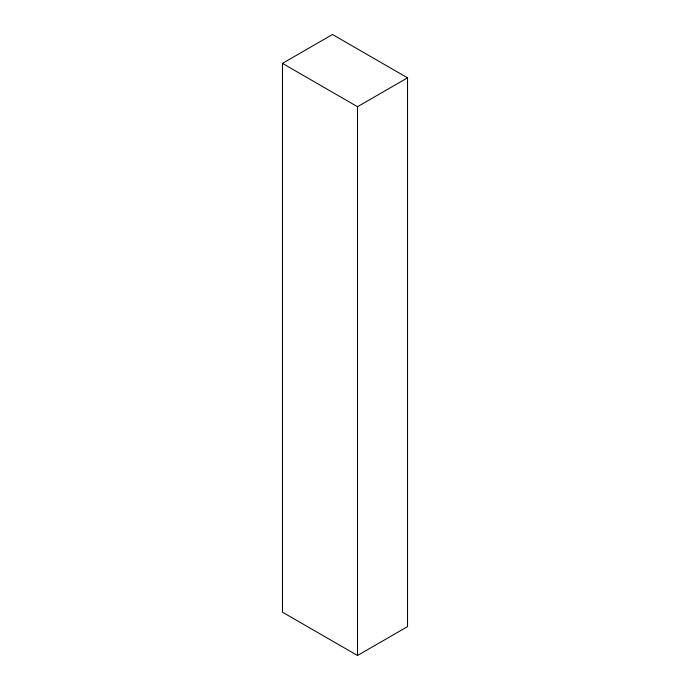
<?xml version="1.0" encoding="UTF-8"?>
<svg xmlns="http://www.w3.org/2000/svg" width="690" height="690" viewBox="0 0 690 690"><rect width="100%" height="100%" fill="white"/><g stroke="black" fill="none" stroke-linecap="round" stroke-linejoin="round"><path stroke-width="1.03" d="M282.469 63.385L332.494 34.5L407.531 77.823L407.531 626.615L357.506 655.5L282.469 612.177L282.469 63.385L357.506 106.709L407.531 77.823M357.506 106.709L357.506 655.5"/></g></svg>
